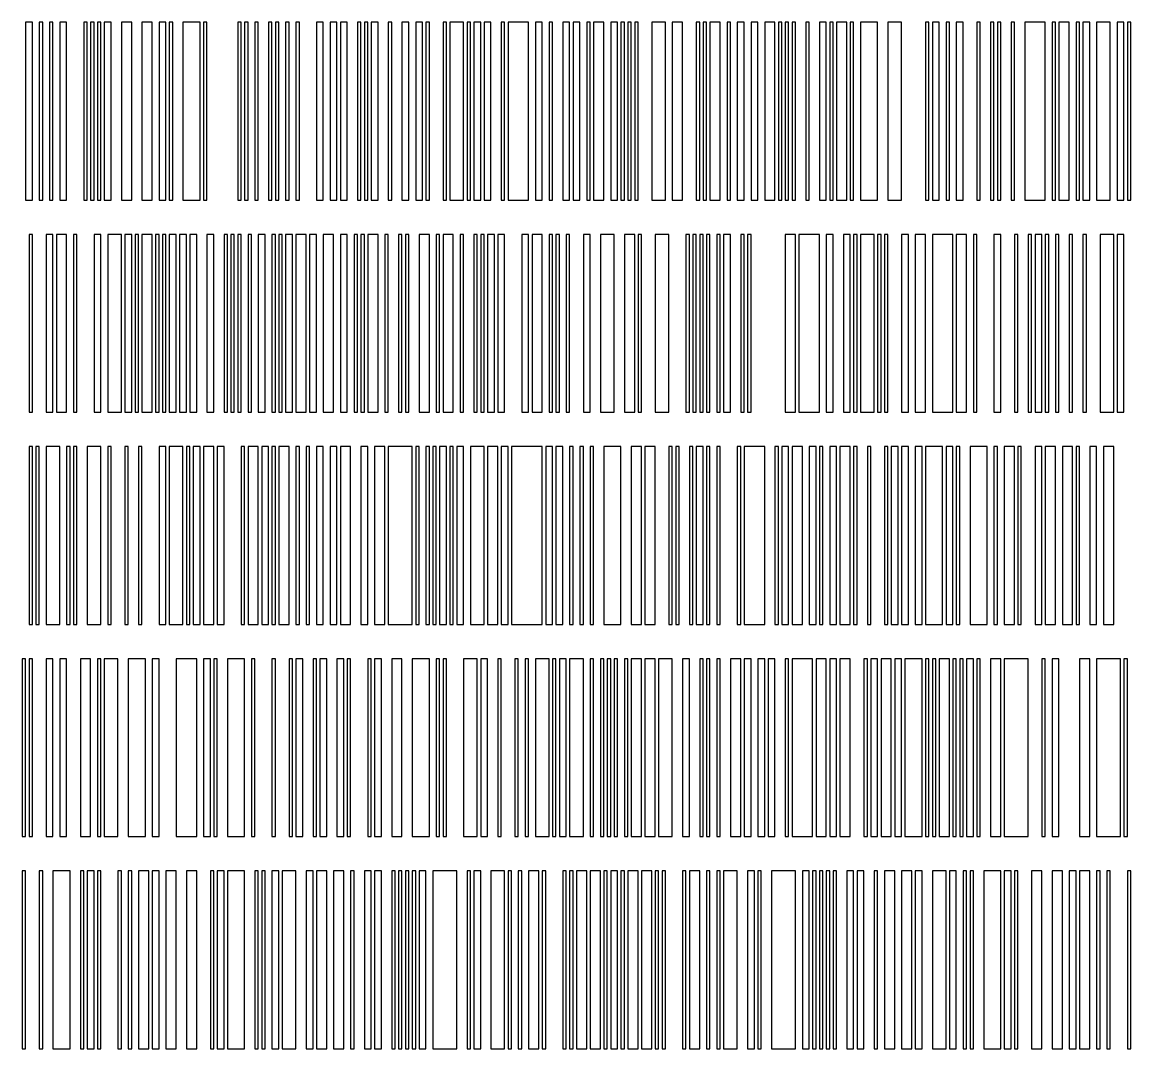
# Model space of a CAD drawing. Header units: metres. Extents: x -150 to 150, y -150 to 150.
# Drawn here: x -43.2 to 37.8, y -6.5 to 68.5 of the extents above; entities that cross this region are included whole.
import ezdxf

# ---------------------------------------------------------------- set-up
doc = ezdxf.new("R2010")
doc.units = ezdxf.units.M

msp = doc.modelspace()

# ---------------------------------------------------------------- linework, layer by layer
for points in [[(-43, 55.5), (-42.5, 55.5), (-42.5, 68.5), (-43, 68.5), (-43, 55.5)], [(-42, 55.5), (-41.75, 55.5), (-41.75, 68.5), (-42, 68.5), (-42, 55.5)], [(-41.25, 55.5), (-41, 55.5), (-41, 68.5), (-41.25, 68.5), (-41.25, 55.5)], [(-40.5, 55.5), (-40, 55.5), (-40, 68.5), (-40.5, 68.5), (-40.5, 55.5)], [(-38.75, 55.5), (-38.5, 55.5), (-38.5, 68.5), (-38.75, 68.5), (-38.75, 55.5)], [(-38.25, 55.5), (-38, 55.5), (-38, 68.5), (-38.25, 68.5), (-38.25, 55.5)], [(-37.75, 55.5), (-37.5, 55.5), (-37.5, 68.5), (-37.75, 68.5), (-37.75, 55.5)], [(-37.25, 55.5), (-36.75, 55.5), (-36.75, 68.5), (-37.25, 68.5), (-37.25, 55.5)], [(-36, 55.5), (-35.25, 55.5), (-35.25, 68.5), (-36, 68.5), (-36, 55.5)], [(-34.5, 55.5), (-33.75, 55.5), (-33.75, 68.5), (-34.5, 68.5), (-34.5, 55.5)], [(-33.25, 55.5), (-32.75, 55.5), (-32.75, 68.5), (-33.25, 68.5), (-33.25, 55.5)], [(-32.5, 55.5), (-32.25, 55.5), (-32.25, 68.5), (-32.5, 68.5), (-32.5, 55.5)], [(-31.5, 55.5), (-30.25, 55.5), (-30.25, 68.5), (-31.5, 68.5), (-31.5, 55.5)], [(-30, 55.5), (-29.75, 55.5), (-29.75, 68.5), (-30, 68.5), (-30, 55.5)], [(-27.5, 55.5), (-27.25, 55.5), (-27.25, 68.5), (-27.5, 68.5), (-27.5, 55.5)], [(-27, 55.5), (-26.75, 55.5), (-26.75, 68.5), (-27, 68.5), (-27, 55.5)], [(-26.25, 55.5), (-26, 55.5), (-26, 68.5), (-26.25, 68.5), (-26.25, 55.5)], [(-25.25, 55.5), (-25, 55.5), (-25, 68.5), (-25.25, 68.5), (-25.25, 55.5)], [(-24.75, 55.5), (-24.5, 55.5), (-24.5, 68.5), (-24.75, 68.5), (-24.75, 55.5)], [(-24, 55.5), (-23.75, 55.5), (-23.75, 68.5), (-24, 68.5), (-24, 55.5)], [(-23.25, 55.5), (-23, 55.5), (-23, 68.5), (-23.25, 68.5), (-23.25, 55.5)], [(-21.75, 55.5), (-21.25, 55.5), (-21.25, 68.5), (-21.75, 68.5), (-21.75, 55.5)], [(-20.75, 55.5), (-20.25, 55.5), (-20.25, 68.5), (-20.75, 68.5), (-20.75, 55.5)], [(-20, 55.5), (-19.5, 55.5), (-19.5, 68.5), (-20, 68.5), (-20, 55.5)], [(-18.75, 55.5), (-18.5, 55.5), (-18.5, 68.5), (-18.75, 68.5), (-18.75, 55.5)], [(-18.25, 55.5), (-18, 55.5), (-18, 68.5), (-18.25, 68.5), (-18.25, 55.5)], [(-17.75, 55.5), (-17.25, 55.5), (-17.25, 68.5), (-17.75, 68.5), (-17.75, 55.5)], [(-16.5, 55.5), (-16.25, 55.5), (-16.25, 68.5), (-16.5, 68.5), (-16.5, 55.5)], [(-15.5, 55.5), (-15, 55.5), (-15, 68.5), (-15.5, 68.5), (-15.5, 55.5)], [(-14.5, 55.5), (-14, 55.5), (-14, 68.5), (-14.5, 68.5), (-14.5, 55.5)], [(-13.75, 55.5), (-13.5, 55.5), (-13.5, 68.5), (-13.75, 68.5), (-13.75, 55.5)], [(-12.5, 55.5), (-12.25, 55.5), (-12.25, 68.5), (-12.5, 68.5), (-12.5, 55.5)], [(-12, 55.5), (-11, 55.5), (-11, 68.5), (-12, 68.5), (-12, 55.5)], [(-10.75, 55.5), (-10.5, 55.5), (-10.5, 68.5), (-10.75, 68.5), (-10.75, 55.5)], [(-10.25, 55.5), (-9.75, 55.5), (-9.75, 68.5), (-10.25, 68.5), (-10.25, 55.5)], [(-9.5, 55.5), (-9, 55.5), (-9, 68.5), (-9.5, 68.5), (-9.5, 55.5)], [(-8.25, 55.5), (-8, 55.5), (-8, 68.5), (-8.25, 68.5), (-8.25, 55.5)], [(-7.75, 55.5), (-6.25, 55.5), (-6.25, 68.5), (-7.75, 68.5), (-7.75, 55.5)], [(-5.75, 55.5), (-5.25, 55.5), (-5.25, 68.5), (-5.75, 68.5), (-5.75, 55.5)], [(-4.75, 55.5), (-4.5, 55.5), (-4.5, 68.5), (-4.75, 68.5), (-4.75, 55.5)], [(-3.75, 55.5), (-3.25, 55.5), (-3.25, 68.5), (-3.75, 68.5), (-3.75, 55.5)], [(-3, 55.5), (-2.5, 55.5), (-2.5, 68.5), (-3, 68.5), (-3, 55.5)], [(-2, 55.5), (-1.75, 55.5), (-1.75, 68.5), (-2, 68.5), (-2, 55.5)], [(-1.5, 55.5), (-0.75, 55.5), (-0.75, 68.5), (-1.5, 68.5), (-1.5, 55.5)], [(-0.25, 55.5), (0.25, 55.5), (0.25, 68.5), (-0.25, 68.5), (-0.25, 55.5)], [(0.5, 55.5), (0.75, 55.5), (0.75, 68.5), (0.5, 68.5), (0.5, 55.5)], [(1, 55.5), (1.25, 55.5), (1.25, 68.5), (1, 68.5), (1, 55.5)], [(1.5, 55.5), (1.75, 55.5), (1.75, 68.5), (1.5, 68.5), (1.5, 55.5)], [(2.75, 55.5), (3.75, 55.5), (3.75, 68.5), (2.75, 68.5), (2.75, 55.5)], [(4.25, 55.5), (5, 55.5), (5, 68.5), (4.25, 68.5), (4.25, 55.5)], [(6, 55.5), (6.25, 55.5), (6.25, 68.5), (6, 68.5), (6, 55.5)], [(6.5, 55.5), (6.75, 55.5), (6.75, 68.5), (6.5, 68.5), (6.5, 55.5)], [(7, 55.5), (7.75, 55.5), (7.75, 68.5), (7, 68.5), (7, 55.5)], [(8.25, 55.5), (8.5, 55.5), (8.5, 68.5), (8.25, 68.5), (8.25, 55.5)], [(9, 55.5), (9.5, 55.5), (9.5, 68.5), (9, 68.5), (9, 55.5)], [(10, 55.5), (10.5, 55.5), (10.5, 68.5), (10, 68.5), (10, 55.5)], [(11, 55.5), (11.75, 55.5), (11.75, 68.5), (11, 68.5), (11, 55.5)], [(12, 55.5), (12.25, 55.5), (12.25, 68.5), (12, 68.5), (12, 55.5)], [(12.5, 55.5), (12.75, 55.5), (12.75, 68.5), (12.5, 68.5), (12.5, 55.5)], [(13, 55.5), (13.25, 55.5), (13.25, 68.5), (13, 68.5), (13, 55.5)], [(14, 55.5), (14.25, 55.5), (14.25, 68.5), (14, 68.5), (14, 55.5)], [(15, 55.5), (15.5, 55.5), (15.5, 68.5), (15, 68.5), (15, 55.5)], [(15.75, 55.5), (16, 55.5), (16, 68.5), (15.75, 68.5), (15.75, 55.5)], [(16.25, 55.5), (17, 55.5), (17, 68.5), (16.25, 68.5), (16.25, 55.5)], [(17.25, 55.5), (17.5, 55.5), (17.5, 68.5), (17.25, 68.5), (17.25, 55.5)], [(18, 55.5), (19.25, 55.5), (19.25, 68.5), (18, 68.5), (18, 55.5)], [(20, 55.5), (21, 55.5), (21, 68.5), (20, 68.5), (20, 55.5)], [(22.75, 55.5), (23, 55.5), (23, 68.5), (22.75, 68.5), (22.75, 55.5)], [(23.25, 55.5), (23.75, 55.5), (23.75, 68.5), (23.25, 68.5), (23.25, 55.5)], [(24.25, 55.5), (24.5, 55.5), (24.5, 68.5), (24.25, 68.5), (24.25, 55.5)], [(25, 55.5), (25.5, 55.5), (25.5, 68.5), (25, 68.5), (25, 55.5)], [(26.5, 55.5), (26.75, 55.5), (26.75, 68.5), (26.5, 68.5), (26.5, 55.5)], [(27.5, 55.5), (27.75, 55.5), (27.75, 68.5), (27.5, 68.5), (27.5, 55.5)], [(28, 55.5), (28.25, 55.5), (28.25, 68.5), (28, 68.5), (28, 55.5)], [(29, 55.5), (29.25, 55.5), (29.25, 68.5), (29, 68.5), (29, 55.5)], [(30, 55.5), (31.5, 55.5), (31.5, 68.5), (30, 68.5), (30, 55.5)], [(32, 55.5), (32.25, 55.5), (32.25, 68.5), (32, 68.5), (32, 55.5)], [(32.5, 55.5), (33.25, 55.5), (33.25, 68.5), (32.5, 68.5), (32.5, 55.5)], [(33.75, 55.5), (34, 55.5), (34, 68.5), (33.75, 68.5), (33.75, 55.5)], [(34.25, 55.5), (34.75, 55.5), (34.75, 68.5), (34.25, 68.5), (34.25, 55.5)], [(35.25, 55.5), (36.25, 55.5), (36.25, 68.5), (35.25, 68.5), (35.25, 55.5)], [(36.75, 55.5), (37.25, 55.5), (37.25, 68.5), (36.75, 68.5), (36.75, 55.5)], [(37.5, 55.5), (37.75, 55.5), (37.75, 68.5), (37.5, 68.5), (37.5, 55.5)], [(-42.75, 40), (-42.5, 40), (-42.5, 53), (-42.75, 53), (-42.75, 40)], [(-41.5, 40), (-41, 40), (-41, 53), (-41.5, 53), (-41.5, 40)], [(-40.75, 40), (-40, 40), (-40, 53), (-40.75, 53), (-40.75, 40)], [(-39.5, 40), (-39.25, 40), (-39.25, 53), (-39.5, 53), (-39.5, 40)], [(-38, 40), (-37.5, 40), (-37.5, 53), (-38, 53), (-38, 40)], [(-37, 40), (-36, 40), (-36, 53), (-37, 53), (-37, 40)], [(-35.75, 40), (-35.25, 40), (-35.25, 53), (-35.75, 53), (-35.75, 40)], [(-35, 40), (-34.75, 40), (-34.75, 53), (-35, 53), (-35, 40)], [(-34.5, 40), (-33.75, 40), (-33.75, 53), (-34.5, 53), (-34.5, 40)], [(-33.5, 40), (-33.25, 40), (-33.25, 53), (-33.5, 53), (-33.5, 40)], [(-33, 40), (-32.75, 40), (-32.75, 53), (-33, 53), (-33, 40)], [(-32.5, 40), (-32, 40), (-32, 53), (-32.5, 53), (-32.5, 40)], [(-31.75, 40), (-31.25, 40), (-31.25, 53), (-31.75, 53), (-31.75, 40)], [(-31, 40), (-30.5, 40), (-30.5, 53), (-31, 53), (-31, 40)], [(-29.75, 40), (-29.25, 40), (-29.25, 53), (-29.75, 53), (-29.75, 40)], [(-28.5, 40), (-28.25, 40), (-28.25, 53), (-28.5, 53), (-28.5, 40)], [(-28, 40), (-27.75, 40), (-27.75, 53), (-28, 53), (-28, 40)], [(-27.5, 40), (-27.25, 40), (-27.25, 53), (-27.5, 53), (-27.5, 40)], [(-26.75, 40), (-26.5, 40), (-26.5, 53), (-26.75, 53), (-26.75, 40)], [(-26, 40), (-25.5, 40), (-25.5, 53), (-26, 53), (-26, 40)], [(-25, 40), (-24.75, 40), (-24.75, 53), (-25, 53), (-25, 40)], [(-24.5, 40), (-24.25, 40), (-24.25, 53), (-24.5, 53), (-24.5, 40)], [(-24, 40), (-23.5, 40), (-23.5, 53), (-24, 53), (-24, 40)], [(-23.25, 40), (-22.5, 40), (-22.5, 53), (-23.25, 53), (-23.25, 40)], [(-22.25, 40), (-21.75, 40), (-21.75, 53), (-22.25, 53), (-22.25, 40)], [(-21.25, 40), (-20.5, 40), (-20.5, 53), (-21.25, 53), (-21.25, 40)], [(-20, 40), (-19.5, 40), (-19.5, 53), (-20, 53), (-20, 40)], [(-19, 40), (-18.75, 40), (-18.75, 53), (-19, 53), (-19, 40)], [(-18.5, 40), (-18.25, 40), (-18.25, 53), (-18.5, 53), (-18.5, 40)], [(-18, 40), (-17.25, 40), (-17.25, 53), (-18, 53), (-18, 40)], [(-16.75, 40), (-16.5, 40), (-16.5, 53), (-16.75, 53), (-16.75, 40)], [(-15.75, 40), (-15.5, 40), (-15.5, 53), (-15.75, 53), (-15.75, 40)], [(-15.25, 40), (-15, 40), (-15, 53), (-15.25, 53), (-15.25, 40)], [(-14.25, 40), (-13.5, 40), (-13.5, 53), (-14.25, 53), (-14.25, 40)], [(-13, 40), (-12.75, 40), (-12.75, 53), (-13, 53), (-13, 40)], [(-12.5, 40), (-11.75, 40), (-11.75, 53), (-12.5, 53), (-12.5, 40)], [(-11.25, 40), (-11, 40), (-11, 53), (-11.25, 53), (-11.25, 40)], [(-10.25, 40), (-10, 40), (-10, 53), (-10.25, 53), (-10.25, 40)], [(-9.75, 40), (-9.5, 40), (-9.5, 53), (-9.75, 53), (-9.75, 40)], [(-9.25, 40), (-8.75, 40), (-8.75, 53), (-9.25, 53), (-9.25, 40)], [(-8.5, 40), (-8, 40), (-8, 53), (-8.5, 53), (-8.5, 40)], [(-6.75, 40), (-6.25, 40), (-6.25, 53), (-6.75, 53), (-6.75, 40)], [(-6, 40), (-5.25, 40), (-5.25, 53), (-6, 53), (-6, 40)], [(-4.75, 40), (-4.5, 40), (-4.5, 53), (-4.75, 53), (-4.75, 40)], [(-4.25, 40), (-4, 40), (-4, 53), (-4.25, 53), (-4.25, 40)], [(-3.5, 40), (-3.25, 40), (-3.25, 53), (-3.5, 53), (-3.5, 40)], [(-2.25, 40), (-1.75, 40), (-1.75, 53), (-2.25, 53), (-2.25, 40)], [(-1, 40), (0, 40), (0, 53), (-1, 53), (-1, 40)], [(0.75, 40), (1.5, 40), (1.5, 53), (0.75, 53), (0.75, 40)], [(1.75, 40), (2, 40), (2, 53), (1.75, 53), (1.75, 40)], [(3, 40), (4, 40), (4, 53), (3, 53), (3, 40)], [(5.25, 40), (5.5, 40), (5.5, 53), (5.25, 53), (5.25, 40)], [(5.75, 40), (6, 40), (6, 53), (5.75, 53), (5.75, 40)], [(6.25, 40), (6.5, 40), (6.5, 53), (6.25, 53), (6.25, 40)], [(6.75, 40), (7, 40), (7, 53), (6.75, 53), (6.75, 40)], [(7.5, 40), (7.75, 40), (7.75, 53), (7.5, 53), (7.5, 40)], [(8, 40), (8.5, 40), (8.5, 53), (8, 53), (8, 40)], [(9.25, 40), (9.5, 40), (9.5, 53), (9.25, 53), (9.25, 40)], [(9.75, 40), (10, 40), (10, 53), (9.75, 53), (9.75, 40)], [(12.5, 40), (13.25, 40), (13.25, 53), (12.5, 53), (12.5, 40)], [(13.5, 40), (15, 40), (15, 53), (13.5, 53), (13.5, 40)], [(15.5, 40), (16, 40), (16, 53), (15.5, 53), (15.5, 40)], [(16.75, 40), (17.25, 40), (17.25, 53), (16.75, 53), (16.75, 40)], [(17.5, 40), (17.75, 40), (17.75, 53), (17.5, 53), (17.5, 40)], [(18, 40), (19, 40), (19, 53), (18, 53), (18, 40)], [(19.25, 40), (19.5, 40), (19.5, 53), (19.25, 53), (19.25, 40)], [(19.75, 40), (20, 40), (20, 53), (19.75, 53), (19.75, 40)], [(21, 40), (21.5, 40), (21.5, 53), (21, 53), (21, 40)], [(22, 40), (22.75, 40), (22.75, 53), (22, 53), (22, 40)], [(23.25, 40), (24.75, 40), (24.75, 53), (23.25, 53), (23.25, 40)], [(25, 40), (25.75, 40), (25.75, 53), (25, 53), (25, 40)], [(26.25, 40), (26.5, 40), (26.5, 53), (26.25, 53), (26.25, 40)], [(27.75, 40), (28.25, 40), (28.25, 53), (27.75, 53), (27.75, 40)], [(29.25, 40), (29.5, 40), (29.5, 53), (29.25, 53), (29.25, 40)], [(30.25, 40), (30.5, 40), (30.5, 53), (30.25, 53), (30.25, 40)], [(30.75, 40), (31.25, 40), (31.25, 53), (30.75, 53), (30.75, 40)], [(31.5, 40), (31.75, 40), (31.75, 53), (31.5, 53), (31.5, 40)], [(32.25, 40), (32.5, 40), (32.5, 53), (32.25, 53), (32.25, 40)], [(33.25, 40), (33.5, 40), (33.5, 53), (33.25, 53), (33.25, 40)], [(34.25, 40), (34.5, 40), (34.5, 53), (34.25, 53), (34.25, 40)], [(35.5, 40), (36.5, 40), (36.5, 53), (35.5, 53), (35.5, 40)], [(36.75, 40), (37.25, 40), (37.25, 53), (36.75, 53), (36.75, 40)], [(-42.75, 24.5), (-42.5, 24.5), (-42.5, 37.5), (-42.75, 37.5), (-42.75, 24.5)], [(-42.25, 24.5), (-42, 24.5), (-42, 37.5), (-42.25, 37.5), (-42.25, 24.5)], [(-41.5, 24.5), (-40.5, 24.5), (-40.5, 37.5), (-41.5, 37.5), (-41.5, 24.5)], [(-40, 24.5), (-39.75, 24.5), (-39.75, 37.5), (-40, 37.5), (-40, 24.5)], [(-39.5, 24.5), (-39.25, 24.5), (-39.25, 37.5), (-39.5, 37.5), (-39.5, 24.5)], [(-38.5, 24.5), (-37.5, 24.5), (-37.5, 37.5), (-38.5, 37.5), (-38.5, 24.5)], [(-37, 24.5), (-36.75, 24.5), (-36.75, 37.5), (-37, 37.5), (-37, 24.5)], [(-35.75, 24.5), (-35.5, 24.5), (-35.5, 37.5), (-35.75, 37.5), (-35.75, 24.5)], [(-34.75, 24.5), (-34.5, 24.5), (-34.5, 37.5), (-34.75, 37.5), (-34.75, 24.5)], [(-33.25, 24.5), (-32.75, 24.5), (-32.75, 37.5), (-33.25, 37.5), (-33.25, 24.5)], [(-32.5, 24.5), (-31.5, 24.5), (-31.5, 37.5), (-32.5, 37.5), (-32.5, 24.5)], [(-31.25, 24.5), (-31, 24.5), (-31, 37.5), (-31.25, 37.5), (-31.25, 24.5)], [(-30.75, 24.5), (-30.25, 24.5), (-30.25, 37.5), (-30.75, 37.5), (-30.75, 24.5)], [(-30, 24.5), (-29.25, 24.5), (-29.25, 37.5), (-30, 37.5), (-30, 24.5)], [(-29, 24.5), (-28.5, 24.5), (-28.5, 37.5), (-29, 37.5), (-29, 24.5)], [(-27.25, 24.5), (-27, 24.5), (-27, 37.5), (-27.25, 37.5), (-27.25, 24.5)], [(-26.75, 24.5), (-26, 24.5), (-26, 37.5), (-26.75, 37.5), (-26.75, 24.5)], [(-25.75, 24.5), (-25.25, 24.5), (-25.25, 37.5), (-25.75, 37.5), (-25.75, 24.5)], [(-25, 24.5), (-24.75, 24.5), (-24.75, 37.5), (-25, 37.5), (-25, 24.5)], [(-24.5, 24.5), (-23.75, 24.5), (-23.75, 37.5), (-24.5, 37.5), (-24.5, 24.5)], [(-23.25, 24.5), (-23, 24.5), (-23, 37.5), (-23.25, 37.5), (-23.25, 24.5)], [(-22.5, 24.5), (-22.25, 24.5), (-22.25, 37.5), (-22.5, 37.5), (-22.5, 24.5)], [(-21.75, 24.5), (-21.25, 24.5), (-21.25, 37.5), (-21.75, 37.5), (-21.75, 24.5)], [(-20.75, 24.5), (-20.25, 24.5), (-20.25, 37.5), (-20.75, 37.5), (-20.75, 24.5)], [(-20, 24.5), (-19.25, 24.5), (-19.25, 37.5), (-20, 37.5), (-20, 24.5)], [(-18.5, 24.5), (-18, 24.5), (-18, 37.5), (-18.5, 37.5), (-18.5, 24.5)], [(-17.5, 24.5), (-16.75, 24.5), (-16.75, 37.5), (-17.5, 37.5), (-17.5, 24.5)], [(-16.5, 24.5), (-14.75, 24.5), (-14.75, 37.5), (-16.5, 37.5), (-16.5, 24.5)], [(-14.5, 24.5), (-14.25, 24.5), (-14.25, 37.5), (-14.5, 37.5), (-14.5, 24.5)], [(-13.75, 24.5), (-13.5, 24.5), (-13.5, 37.5), (-13.75, 37.5), (-13.75, 24.5)], [(-13.25, 24.5), (-13, 24.5), (-13, 37.5), (-13.25, 37.5), (-13.25, 24.5)], [(-12.75, 24.5), (-12.25, 24.5), (-12.25, 37.5), (-12.75, 37.5), (-12.75, 24.5)], [(-12, 24.5), (-11.75, 24.5), (-11.75, 37.5), (-12, 37.5), (-12, 24.5)], [(-11.5, 24.5), (-11, 24.5), (-11, 37.5), (-11.5, 37.5), (-11.5, 24.5)], [(-10.5, 24.5), (-9.5, 24.5), (-9.5, 37.5), (-10.5, 37.5), (-10.5, 24.5)], [(-9.25, 24.5), (-8.5, 24.5), (-8.5, 37.5), (-9.25, 37.5), (-9.25, 24.5)], [(-8.25, 24.5), (-7.75, 24.5), (-7.75, 37.5), (-8.25, 37.5), (-8.25, 24.5)], [(-7.5, 24.5), (-5.25, 24.5), (-5.25, 37.5), (-7.5, 37.5), (-7.5, 24.5)], [(-5, 24.5), (-4.5, 24.5), (-4.5, 37.5), (-5, 37.5), (-5, 24.5)], [(-4.25, 24.5), (-3.75, 24.5), (-3.75, 37.5), (-4.25, 37.5), (-4.25, 24.5)], [(-3.25, 24.5), (-3, 24.5), (-3, 37.5), (-3.25, 37.5), (-3.25, 24.5)], [(-2.5, 24.5), (-2.25, 24.5), (-2.25, 37.5), (-2.5, 37.5), (-2.5, 24.5)], [(-1.75, 24.5), (-1.5, 24.5), (-1.5, 37.5), (-1.75, 37.5), (-1.75, 24.5)], [(-0.75, 24.5), (0.5, 24.5), (0.5, 37.5), (-0.75, 37.5), (-0.75, 24.5)], [(1.25, 24.5), (2, 24.5), (2, 37.5), (1.25, 37.5), (1.25, 24.5)], [(2.25, 24.5), (3, 24.5), (3, 37.5), (2.25, 37.5), (2.25, 24.5)], [(4, 24.5), (4.25, 24.5), (4.25, 37.5), (4, 37.5), (4, 24.5)], [(4.5, 24.5), (4.75, 24.5), (4.75, 37.5), (4.5, 37.5), (4.5, 24.5)], [(5.5, 24.5), (5.75, 24.5), (5.75, 37.5), (5.5, 37.5), (5.5, 24.5)], [(6, 24.5), (6.5, 24.5), (6.5, 37.5), (6, 37.5), (6, 24.5)], [(6.75, 24.5), (7, 24.5), (7, 37.5), (6.75, 37.5), (6.75, 24.5)], [(7.5, 24.5), (7.75, 24.5), (7.75, 37.5), (7.5, 37.5), (7.5, 24.5)], [(9, 24.5), (9.25, 24.5), (9.25, 37.5), (9, 37.5), (9, 24.5)], [(9.5, 24.5), (11, 24.5), (11, 37.5), (9.5, 37.5), (9.5, 24.5)], [(11.75, 24.5), (12, 24.5), (12, 37.5), (11.75, 37.5), (11.75, 24.5)], [(12.25, 24.5), (12.75, 24.5), (12.75, 37.5), (12.25, 37.5), (12.25, 24.5)], [(13, 24.5), (13.75, 24.5), (13.75, 37.5), (13, 37.5), (13, 24.5)], [(14.25, 24.5), (14.75, 24.5), (14.75, 37.5), (14.25, 37.5), (14.25, 24.5)], [(15, 24.5), (15.25, 24.5), (15.25, 37.5), (15, 37.5), (15, 24.5)], [(15.75, 24.5), (16.25, 24.5), (16.25, 37.5), (15.75, 37.5), (15.75, 24.5)], [(16.5, 24.5), (17.25, 24.5), (17.25, 37.5), (16.5, 37.5), (16.5, 24.5)], [(17.5, 24.5), (17.75, 24.5), (17.75, 37.5), (17.5, 37.5), (17.5, 24.5)], [(18.5, 24.5), (18.75, 24.5), (18.75, 37.5), (18.5, 37.5), (18.5, 24.5)], [(19.75, 24.5), (20, 24.5), (20, 37.5), (19.75, 37.5), (19.75, 24.5)], [(20.25, 24.5), (20.75, 24.5), (20.75, 37.5), (20.25, 37.5), (20.25, 24.5)], [(21, 24.5), (21.5, 24.5), (21.5, 37.5), (21, 37.5), (21, 24.5)], [(22, 24.5), (22.5, 24.5), (22.5, 37.5), (22, 37.5), (22, 24.5)], [(22.75, 24.5), (24, 24.5), (24, 37.5), (22.75, 37.5), (22.75, 24.5)], [(24.25, 24.5), (24.75, 24.5), (24.75, 37.5), (24.25, 37.5), (24.25, 24.5)], [(25, 24.5), (25.25, 24.5), (25.25, 37.5), (25, 37.5), (25, 24.5)], [(26, 24.5), (27.25, 24.5), (27.25, 37.5), (26, 37.5), (26, 24.5)], [(27.75, 24.5), (28, 24.5), (28, 37.5), (27.75, 37.5), (27.75, 24.5)], [(28.5, 24.5), (29.25, 24.5), (29.25, 37.5), (28.5, 37.5), (28.5, 24.5)], [(29.5, 24.5), (29.75, 24.5), (29.75, 37.5), (29.5, 37.5), (29.5, 24.5)], [(30.75, 24.5), (31.25, 24.5), (31.25, 37.5), (30.75, 37.5), (30.75, 24.5)], [(31.5, 24.5), (32.25, 24.5), (32.25, 37.5), (31.5, 37.5), (31.5, 24.5)], [(32.75, 24.5), (33.5, 24.5), (33.5, 37.5), (32.75, 37.5), (32.75, 24.5)], [(33.75, 24.5), (34, 24.5), (34, 37.5), (33.75, 37.5), (33.75, 24.5)], [(34.75, 24.5), (35.25, 24.5), (35.25, 37.5), (34.75, 37.5), (34.75, 24.5)], [(35.75, 24.5), (36.5, 24.5), (36.5, 37.5), (35.75, 37.5), (35.75, 24.5)], [(-43.25, 9), (-43, 9), (-43, 22), (-43.25, 22), (-43.25, 9)], [(-42.75, 9), (-42.5, 9), (-42.5, 22), (-42.75, 22), (-42.75, 9)], [(-41.5, 9), (-41, 9), (-41, 22), (-41.5, 22), (-41.5, 9)], [(-40.5, 9), (-40, 9), (-40, 22), (-40.5, 22), (-40.5, 9)], [(-39, 9), (-38.25, 9), (-38.25, 22), (-39, 22), (-39, 9)], [(-37.75, 9), (-37.5, 9), (-37.5, 22), (-37.75, 22), (-37.75, 9)], [(-37.25, 9), (-36.25, 9), (-36.25, 22), (-37.25, 22), (-37.25, 9)], [(-35.5, 9), (-34.25, 9), (-34.25, 22), (-35.5, 22), (-35.5, 9)], [(-33.75, 9), (-33.25, 9), (-33.25, 22), (-33.75, 22), (-33.75, 9)], [(-32, 9), (-30.5, 9), (-30.5, 22), (-32, 22), (-32, 9)], [(-30, 9), (-29.5, 9), (-29.5, 22), (-30, 22), (-30, 9)], [(-29.25, 9), (-29, 9), (-29, 22), (-29.25, 22), (-29.25, 9)], [(-28.25, 9), (-27, 9), (-27, 22), (-28.25, 22), (-28.25, 9)], [(-26.5, 9), (-26.25, 9), (-26.25, 22), (-26.5, 22), (-26.5, 9)], [(-25, 9), (-24.75, 9), (-24.75, 22), (-25, 22), (-25, 9)], [(-23.75, 9), (-23.5, 9), (-23.5, 22), (-23.75, 22), (-23.75, 9)], [(-23.25, 9), (-22.75, 9), (-22.75, 22), (-23.25, 22), (-23.25, 9)], [(-22, 9), (-21.75, 9), (-21.75, 22), (-22, 22), (-22, 9)], [(-21.5, 9), (-21, 9), (-21, 22), (-21.5, 22), (-21.5, 9)], [(-20.25, 9), (-19.75, 9), (-19.75, 22), (-20.25, 22), (-20.25, 9)], [(-19.5, 9), (-19.25, 9), (-19.25, 22), (-19.5, 22), (-19.5, 9)], [(-18, 9), (-17.75, 9), (-17.75, 22), (-18, 22), (-18, 9)], [(-17.5, 9), (-17, 9), (-17, 22), (-17.5, 22), (-17.5, 9)], [(-16.25, 9), (-15.5, 9), (-15.5, 22), (-16.25, 22), (-16.25, 9)], [(-14.75, 9), (-13.5, 9), (-13.5, 22), (-14.75, 22), (-14.75, 9)], [(-13, 9), (-12.75, 9), (-12.75, 22), (-13, 22), (-13, 9)], [(-12.5, 9), (-12.25, 9), (-12.25, 22), (-12.5, 22), (-12.5, 9)], [(-11, 9), (-10, 9), (-10, 22), (-11, 22), (-11, 9)], [(-9.75, 9), (-9.25, 9), (-9.25, 22), (-9.75, 22), (-9.75, 9)], [(-8.5, 9), (-8.25, 9), (-8.25, 22), (-8.5, 22), (-8.5, 9)], [(-7.25, 9), (-7, 9), (-7, 22), (-7.25, 22), (-7.25, 9)], [(-6.5, 9), (-6.25, 9), (-6.25, 22), (-6.5, 22), (-6.5, 9)], [(-5.75, 9), (-4.75, 9), (-4.75, 22), (-5.75, 22), (-5.75, 9)], [(-4.5, 9), (-4.25, 9), (-4.25, 22), (-4.5, 22), (-4.5, 9)], [(-4, 9), (-3.5, 9), (-3.5, 22), (-4, 22), (-4, 9)], [(-3.25, 9), (-2.25, 9), (-2.25, 22), (-3.25, 22), (-3.25, 9)], [(-1.75, 9), (-1.5, 9), (-1.5, 22), (-1.75, 22), (-1.75, 9)], [(-1, 9), (-0.75, 9), (-0.75, 22), (-1, 22), (-1, 9)], [(-0.5, 9), (-0.25, 9), (-0.25, 22), (-0.5, 22), (-0.5, 9)], [(0, 9), (0.25, 9), (0.25, 22), (0, 22), (0, 9)], [(0.75, 9), (1, 9), (1, 22), (0.75, 22), (0.75, 9)], [(1.25, 9), (2, 9), (2, 22), (1.25, 22), (1.25, 9)], [(2.25, 9), (3, 9), (3, 22), (2.25, 22), (2.25, 9)], [(3.25, 9), (4.25, 9), (4.25, 22), (3.25, 22), (3.25, 9)], [(5, 9), (5.5, 9), (5.5, 22), (5, 22), (5, 9)], [(6.25, 9), (6.5, 9), (6.5, 22), (6.25, 22), (6.25, 9)], [(6.75, 9), (7, 9), (7, 22), (6.75, 22), (6.75, 9)], [(7.5, 9), (7.75, 9), (7.75, 22), (7.5, 22), (7.5, 9)], [(8.5, 9), (9.25, 9), (9.25, 22), (8.5, 22), (8.5, 9)], [(9.5, 9), (10, 9), (10, 22), (9.5, 22), (9.5, 9)], [(10.5, 9), (11, 9), (11, 22), (10.5, 22), (10.5, 9)], [(11.25, 9), (11.75, 9), (11.75, 22), (11.25, 22), (11.25, 9)], [(12.5, 9), (12.75, 9), (12.75, 22), (12.5, 22), (12.5, 9)], [(13, 9), (14.5, 9), (14.5, 22), (13, 22), (13, 9)], [(14.75, 9), (15.5, 9), (15.5, 22), (14.75, 22), (14.75, 9)], [(15.75, 9), (16.25, 9), (16.25, 22), (15.75, 22), (15.75, 9)], [(16.5, 9), (17.25, 9), (17.25, 22), (16.5, 22), (16.5, 9)], [(18.25, 9), (18.5, 9), (18.5, 22), (18.25, 22), (18.25, 9)], [(18.75, 9), (19.25, 9), (19.25, 22), (18.75, 22), (18.75, 9)], [(19.5, 9), (20.25, 9), (20.25, 22), (19.5, 22), (19.5, 9)], [(20.5, 9), (21, 9), (21, 22), (20.5, 22), (20.5, 9)], [(21.25, 9), (22.5, 9), (22.5, 22), (21.25, 22), (21.25, 9)], [(22.75, 9), (23, 9), (23, 22), (22.75, 22), (22.75, 9)], [(23.25, 9), (23.5, 9), (23.5, 22), (23.25, 22), (23.25, 9)], [(23.75, 9), (24.5, 9), (24.5, 22), (23.75, 22), (23.75, 9)], [(24.75, 9), (25, 9), (25, 22), (24.75, 22), (24.75, 9)], [(25.25, 9), (25.5, 9), (25.5, 22), (25.25, 22), (25.25, 9)], [(25.75, 9), (26.25, 9), (26.25, 22), (25.75, 22), (25.75, 9)], [(26.5, 9), (26.75, 9), (26.75, 22), (26.5, 22), (26.5, 9)], [(27.5, 9), (28.25, 9), (28.25, 22), (27.5, 22), (27.5, 9)], [(28.5, 9), (30.25, 9), (30.25, 22), (28.5, 22), (28.5, 9)], [(31.25, 9), (31.5, 9), (31.5, 22), (31.25, 22), (31.25, 9)], [(32, 9), (32.5, 9), (32.5, 22), (32, 22), (32, 9)], [(34, 9), (34.75, 9), (34.75, 22), (34, 22), (34, 9)], [(35.25, 9), (37, 9), (37, 22), (35.25, 22), (35.25, 9)], [(37.25, 9), (37.5, 9), (37.5, 22), (37.25, 22), (37.25, 9)], [(-43.25, -6.5), (-43, -6.5), (-43, 6.5), (-43.25, 6.5), (-43.25, -6.5)], [(-42, -6.5), (-41.75, -6.5), (-41.75, 6.5), (-42, 6.5), (-42, -6.5)], [(-41, -6.5), (-39.75, -6.5), (-39.75, 6.5), (-41, 6.5), (-41, -6.5)], [(-39, -6.5), (-38.75, -6.5), (-38.75, 6.5), (-39, 6.5), (-39, -6.5)], [(-38.5, -6.5), (-38, -6.5), (-38, 6.5), (-38.5, 6.5), (-38.5, -6.5)], [(-37.75, -6.5), (-37.5, -6.5), (-37.5, 6.5), (-37.75, 6.5), (-37.75, -6.5)], [(-36.25, -6.5), (-36, -6.5), (-36, 6.5), (-36.25, 6.5), (-36.25, -6.5)], [(-35.5, -6.5), (-35.25, -6.5), (-35.25, 6.5), (-35.5, 6.5), (-35.5, -6.5)], [(-34.75, -6.5), (-34, -6.5), (-34, 6.5), (-34.75, 6.5), (-34.75, -6.5)], [(-33.75, -6.5), (-33.25, -6.5), (-33.25, 6.5), (-33.75, 6.5), (-33.75, -6.5)], [(-32.75, -6.5), (-32, -6.5), (-32, 6.5), (-32.75, 6.5), (-32.75, -6.5)], [(-31.25, -6.5), (-30.5, -6.5), (-30.5, 6.5), (-31.25, 6.5), (-31.25, -6.5)], [(-29.5, -6.5), (-29.25, -6.5), (-29.25, 6.5), (-29.5, 6.5), (-29.5, -6.5)], [(-29, -6.5), (-28.5, -6.5), (-28.5, 6.5), (-29, 6.5), (-29, -6.5)], [(-28.25, -6.5), (-27, -6.5), (-27, 6.5), (-28.25, 6.5), (-28.25, -6.5)], [(-26.25, -6.5), (-26, -6.5), (-26, 6.5), (-26.25, 6.5), (-26.25, -6.5)], [(-25.75, -6.5), (-25.5, -6.5), (-25.5, 6.5), (-25.75, 6.5), (-25.75, -6.5)], [(-25, -6.5), (-24.5, -6.5), (-24.5, 6.5), (-25, 6.5), (-25, -6.5)], [(-24.25, -6.5), (-23.25, -6.5), (-23.25, 6.5), (-24.25, 6.5), (-24.25, -6.5)], [(-22.5, -6.5), (-22, -6.5), (-22, 6.5), (-22.5, 6.5), (-22.5, -6.5)], [(-21.75, -6.5), (-21, -6.5), (-21, 6.5), (-21.75, 6.5), (-21.75, -6.5)], [(-20.5, -6.5), (-19.75, -6.5), (-19.75, 6.5), (-20.5, 6.5), (-20.5, -6.5)], [(-19.25, -6.5), (-19, -6.5), (-19, 6.5), (-19.25, 6.5), (-19.25, -6.5)], [(-18.25, -6.5), (-17.75, -6.5), (-17.75, 6.5), (-18.25, 6.5), (-18.25, -6.5)], [(-17.5, -6.5), (-17, -6.5), (-17, 6.5), (-17.5, 6.5), (-17.5, -6.5)], [(-16.25, -6.5), (-16, -6.5), (-16, 6.5), (-16.25, 6.5), (-16.25, -6.5)], [(-15.75, -6.5), (-15.5, -6.5), (-15.5, 6.5), (-15.75, 6.5), (-15.75, -6.5)], [(-15.25, -6.5), (-15, -6.5), (-15, 6.5), (-15.25, 6.5), (-15.25, -6.5)], [(-14.75, -6.5), (-14.5, -6.5), (-14.5, 6.5), (-14.75, 6.5), (-14.75, -6.5)], [(-14.25, -6.5), (-13.75, -6.5), (-13.75, 6.5), (-14.25, 6.5), (-14.25, -6.5)], [(-13.25, -6.5), (-11.5, -6.5), (-11.5, 6.5), (-13.25, 6.5), (-13.25, -6.5)], [(-10.75, -6.5), (-10.5, -6.5), (-10.5, 6.5), (-10.75, 6.5), (-10.75, -6.5)], [(-10.25, -6.5), (-9.75, -6.5), (-9.75, 6.5), (-10.25, 6.5), (-10.25, -6.5)], [(-9, -6.5), (-8, -6.5), (-8, 6.5), (-9, 6.5), (-9, -6.5)], [(-7.75, -6.5), (-7.5, -6.5), (-7.5, 6.5), (-7.75, 6.5), (-7.75, -6.5)], [(-7, -6.5), (-6.75, -6.5), (-6.75, 6.5), (-7, 6.5), (-7, -6.5)], [(-6.25, -6.5), (-5.5, -6.5), (-5.5, 6.5), (-6.25, 6.5), (-6.25, -6.5)], [(-5.25, -6.5), (-5, -6.5), (-5, 6.5), (-5.25, 6.5), (-5.25, -6.5)], [(-3.75, -6.5), (-3.5, -6.5), (-3.5, 6.5), (-3.75, 6.5), (-3.75, -6.5)], [(-3.25, -6.5), (-3, -6.5), (-3, 6.5), (-3.25, 6.5), (-3.25, -6.5)], [(-2.75, -6.5), (-2, -6.5), (-2, 6.5), (-2.75, 6.5), (-2.75, -6.5)], [(-1.75, -6.5), (-1, -6.5), (-1, 6.5), (-1.75, 6.5), (-1.75, -6.5)], [(-0.75, -6.5), (-0.5, -6.5), (-0.5, 6.5), (-0.75, 6.5), (-0.75, -6.5)], [(-0.25, -6.5), (0.25, -6.5), (0.25, 6.5), (-0.25, 6.5), (-0.25, -6.5)], [(0.5, -6.5), (0.75, -6.5), (0.75, 6.5), (0.5, 6.5), (0.5, -6.5)], [(1, -6.5), (1.75, -6.5), (1.75, 6.5), (1, 6.5), (1, -6.5)], [(2, -6.5), (2.75, -6.5), (2.75, 6.5), (2, 6.5), (2, -6.5)], [(3, -6.5), (3.25, -6.5), (3.25, 6.5), (3, 6.5), (3, -6.5)], [(3.5, -6.5), (3.75, -6.5), (3.75, 6.5), (3.5, 6.5), (3.5, -6.5)], [(5, -6.5), (5.25, -6.5), (5.25, 6.5), (5, 6.5), (5, -6.5)], [(5.5, -6.5), (6.25, -6.5), (6.25, 6.5), (5.5, 6.5), (5.5, -6.5)], [(6.75, -6.5), (7, -6.5), (7, 6.5), (6.75, 6.5), (6.75, -6.5)], [(7.5, -6.5), (7.75, -6.5), (7.75, 6.5), (7.5, 6.5), (7.5, -6.5)], [(8, -6.5), (9, -6.5), (9, 6.5), (8, 6.5), (8, -6.5)], [(9.75, -6.5), (10.25, -6.5), (10.25, 6.5), (9.75, 6.5), (9.75, -6.5)], [(10.5, -6.5), (10.75, -6.5), (10.75, 6.5), (10.5, 6.5), (10.5, -6.5)], [(11.5, -6.5), (13.25, -6.5), (13.25, 6.5), (11.5, 6.5), (11.5, -6.5)], [(13.75, -6.5), (14.25, -6.5), (14.25, 6.5), (13.75, 6.5), (13.75, -6.5)], [(14.5, -6.5), (14.75, -6.5), (14.75, 6.5), (14.5, 6.5), (14.5, -6.5)], [(15, -6.5), (15.25, -6.5), (15.25, 6.5), (15, 6.5), (15, -6.5)], [(15.5, -6.5), (15.75, -6.5), (15.75, 6.5), (15.5, 6.5), (15.5, -6.5)], [(16, -6.5), (16.25, -6.5), (16.25, 6.5), (16, 6.5), (16, -6.5)], [(17, -6.5), (17.5, -6.5), (17.5, 6.5), (17, 6.5), (17, -6.5)], [(17.75, -6.5), (18.25, -6.5), (18.25, 6.5), (17.75, 6.5), (17.75, -6.5)], [(19, -6.5), (19.25, -6.5), (19.25, 6.5), (19, 6.5), (19, -6.5)], [(19.75, -6.5), (20.5, -6.5), (20.5, 6.5), (19.75, 6.5), (19.75, -6.5)], [(21, -6.5), (21.75, -6.5), (21.75, 6.5), (21, 6.5), (21, -6.5)], [(22, -6.5), (22.5, -6.5), (22.5, 6.5), (22, 6.5), (22, -6.5)], [(23.25, -6.5), (24.25, -6.5), (24.25, 6.5), (23.25, 6.5), (23.25, -6.5)], [(24.5, -6.5), (25, -6.5), (25, 6.5), (24.5, 6.5), (24.5, -6.5)], [(25.5, -6.5), (25.75, -6.5), (25.75, 6.5), (25.5, 6.5), (25.5, -6.5)], [(26, -6.5), (26.25, -6.5), (26.25, 6.5), (26, 6.5), (26, -6.5)], [(27, -6.5), (28.25, -6.5), (28.25, 6.5), (27, 6.5), (27, -6.5)], [(28.5, -6.5), (29, -6.5), (29, 6.5), (28.5, 6.5), (28.5, -6.5)], [(29.25, -6.5), (29.5, -6.5), (29.5, 6.5), (29.25, 6.5), (29.25, -6.5)], [(30.5, -6.5), (31.25, -6.5), (31.25, 6.5), (30.5, 6.5), (30.5, -6.5)], [(32, -6.5), (32.75, -6.5), (32.75, 6.5), (32, 6.5), (32, -6.5)], [(33.25, -6.5), (33.75, -6.5), (33.75, 6.5), (33.25, 6.5), (33.25, -6.5)], [(34, -6.5), (34.75, -6.5), (34.75, 6.5), (34, 6.5), (34, -6.5)], [(35.25, -6.5), (35.5, -6.5), (35.5, 6.5), (35.25, 6.5), (35.25, -6.5)], [(36, -6.5), (36.25, -6.5), (36.25, 6.5), (36, 6.5), (36, -6.5)], [(37.5, -6.5), (37.75, -6.5), (37.75, 6.5), (37.5, 6.5), (37.5, -6.5)]]:
    msp.add_lwpolyline(points, close=True)

doc.saveas('drawing.dxf')
